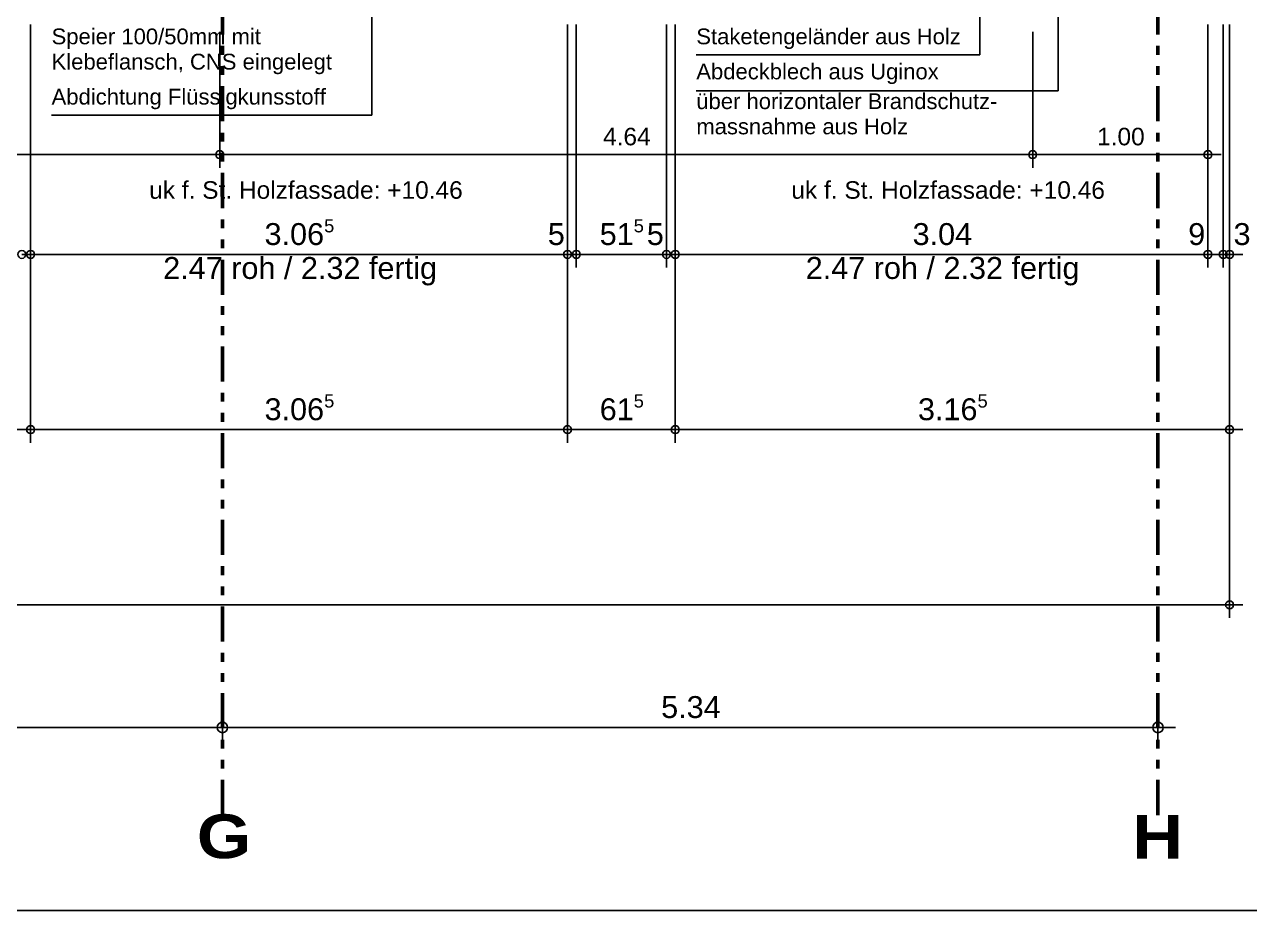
# Model space of a CAD drawing. Header units: centimetres. Extents: x 0.3 to 84.3, y 0.3 to 59.7.
# Drawn here: x 50.25 to 64.23, y 0.3 to 10.42 of the extents above; entities that cross this region are included whole.
import ezdxf

# ---------------------------------------------------------------- set-up
doc = ezdxf.new("R2010")
doc.units = ezdxf.units.CM
for name, pattern in [('AUSGEZOGEN', [0]), ('LINIE_23', [0.79, 0.4, -0.13, 0, -0.13, 0, -0.13]), ('RAND', [44.45, 12.7, -6.35, 12.7, -6.35, 0, -6.35])]:
    doc.linetypes.add(name, pattern=pattern)
for name, color, linetype, lineweight in [('Bauachsen grob', 7, 'RAND', 25), ('Detailmasse', 7, 'AUSGEZOGEN', 25), ('Plankopf', 7, 'AUSGEZOGEN', 25), ('Text Koten', 7, 'AUSGEZOGEN', 50), ('Text Werkplan Ausfuehrung', 7, 'AUSGEZOGEN', 50), ('Vorprojektmasse', 7, 'AUSGEZOGEN', 25), ('Werkplan- Ausfuehrungsmasse', 7, 'AUSGEZOGEN', 25)]:
    doc.layers.add(name, color=color, linetype=linetype, lineweight=lineweight)
doc.styles.add('ARIAL', font='ARIAL.TTF')
doc.styles.add('Arial Black', font='Arial Black')

msp = doc.modelspace()

# ---------------------------------------------------------------- linework, layer by layer
at = {"layer": 'Bauachsen grob', "color": 32, "linetype": 'LINIE_23', "lineweight": 50, "true_color": 0xc36e14}
for p, q in [((52.506, 1.39), (52.506, 58.1)), ((63.186, 1.39), (63.186, 58.1))]:
    msp.add_line(p, q, dxfattribs=at)
at = {"layer": 'Detailmasse', "color": 240, "linetype": 'AUSGEZOGEN', "lineweight": 25}
for p, q in [((63.756, 8.93), (63.756, 10.33)), ((52.476, 8.93), (52.476, 9.08)), ((61.756, 8.93), (61.756, 9.08)), ((63.756, 8.93), (63.756, 9.08)), ((43.196, 8.93), (52.476, 8.93)), ((52.476, 8.93), (52.476, 8.78)), ((52.476, 8.93), (61.756, 8.93)), ((61.756, 8.93), (61.756, 8.78)), ((61.756, 8.93), (63.756, 8.93)), ((63.756, 8.93), (63.756, 8.78)), ((63.756, 8.93), (63.906, 8.93))]:
    msp.add_line(p, q, dxfattribs=at)
for points in [[(52.476, 8.93), (52.476, 9), (52.476, 9), (52.476, 9), (52.476, 9), (52.476, 10.33)], [(61.756, 8.93), (61.756, 9), (61.756, 9), (61.756, 10.33)]]:
    msp.add_lwpolyline(points, dxfattribs=at)
for centre in [(52.476, 8.93), (61.756, 8.93), (63.756, 8.93)]:
    msp.add_circle(centre, 0.045, dxfattribs=at)
at = {"layer": 'Plankopf', "color": 7, "linetype": 'AUSGEZOGEN', "lineweight": 25}
msp.add_line((0.3, 0.3), (84.3, 0.3), dxfattribs=at)
at = {"layer": 'Text Werkplan Ausfuehrung', "color": 7, "linetype": 'AUSGEZOGEN', "lineweight": 25}
for p, q in [((61.152, 10.069), (61.152, 11.375)), ((62.046, 9.659), (62.046, 11.016)), ((57.916, 10.069), (61.152, 10.069)), ((57.916, 9.659), (62.046, 9.659))]:
    msp.add_line(p, q, dxfattribs=at)
at = {"layer": 'Text Werkplan Ausfuehrung', "color": 11, "linetype": 'AUSGEZOGEN', "lineweight": 25, "true_color": 0xff8c8c}
for p, q in [((54.212, 9.381), (54.212, 11.19)), ((50.556, 9.381), (54.212, 9.381))]:
    msp.add_line(p, q, dxfattribs=at)
at = {"layer": 'Vorprojektmasse', "color": 32, "linetype": 'AUSGEZOGEN', "lineweight": 25, "true_color": 0xc36e14}
for p, q in [((52.506, 2.39), (52.506, 2.59)), ((63.186, 2.39), (63.186, 2.59)), ((43.166, 2.39), (52.506, 2.39)), ((52.506, 2.39), (52.506, 2.19)), ((52.506, 2.39), (63.186, 2.39)), ((63.186, 2.39), (63.186, 2.19)), ((63.186, 2.39), (63.386, 2.39))]:
    msp.add_line(p, q, dxfattribs=at)
for centre in [(52.506, 2.39), (63.186, 2.39)]:
    msp.add_circle(centre, 0.06, dxfattribs=at)
at = {"layer": 'Werkplan- Ausfuehrungsmasse', "color": 7, "linetype": 'AUSGEZOGEN', "lineweight": 25}
for p, q in [((50.316, 7.79), (50.316, 7.94)), ((56.446, 7.79), (56.446, 7.94)), ((56.546, 7.79), (56.546, 7.94)), ((57.576, 7.79), (57.576, 7.94)), ((57.676, 7.79), (57.676, 7.94)), ((63.756, 7.79), (63.756, 7.94)), ((63.932, 7.79), (63.932, 7.94)), ((64.004, 7.79), (64.004, 7.94)), ((50.216, 7.79), (50.316, 7.79)), ((50.316, 7.79), (50.316, 7.64)), ((50.316, 7.79), (56.446, 7.79)), ((56.446, 7.79), (56.446, 7.64)), ((56.446, 7.79), (56.546, 7.79)), ((56.546, 7.79), (56.546, 7.64)), ((56.546, 7.79), (57.576, 7.79)), ((57.576, 7.79), (57.576, 7.64)), ((57.576, 7.79), (57.676, 7.79)), ((57.676, 7.79), (57.676, 7.64)), ((57.676, 7.79), (63.756, 7.79)), ((63.756, 7.79), (63.756, 7.64)), ((63.756, 7.79), (63.932, 7.79)), ((63.932, 7.79), (63.932, 7.64)), ((63.932, 7.79), (64.004, 7.79)), ((64.004, 7.79), (64.004, 7.64)), ((64.004, 7.79), (64.154, 7.79)), ((64.004, 5.79), (64.004, 7.79)), ((50.316, 5.79), (50.316, 5.94)), ((56.446, 5.79), (56.446, 5.94)), ((57.676, 5.79), (57.676, 5.94)), ((64.004, 5.79), (64.004, 5.94)), ((45.356, 5.79), (50.316, 5.79)), ((50.316, 5.79), (50.316, 5.64)), ((50.316, 5.79), (56.446, 5.79)), ((56.446, 5.79), (56.446, 5.64)), ((56.446, 5.79), (57.676, 5.79)), ((57.676, 5.79), (57.676, 5.64)), ((57.676, 5.79), (64.004, 5.79)), ((64.004, 5.79), (64.004, 5.64)), ((64.004, 5.79), (64.154, 5.79)), ((64.004, 3.79), (64.004, 5.79)), ((64.004, 3.79), (64.004, 3.94)), ((64.004, 3.79), (64.004, 3.64)), ((64.004, 3.79), (64.154, 3.79))]:
    msp.add_line(p, q, dxfattribs=at)
for points in [[(50.316, 7.79), (50.316, 7.856), (50.316, 7.856), (50.316, 7.856), (50.316, 7.856), (50.316, 7.857), (50.316, 7.857), (50.316, 7.858), (50.316, 7.858), (50.316, 7.867), (50.316, 7.867), (50.316, 7.867), (50.316, 7.867), (50.316, 7.867), (50.316, 7.867), (50.316, 10.414)], [(56.446, 7.79), (56.446, 7.853), (56.446, 7.853), (56.446, 7.854), (56.446, 7.854), (56.446, 7.856), (56.446, 7.856), (56.446, 7.867), (56.446, 7.867), (56.446, 7.867), (56.446, 7.867), (56.446, 10.414)], [(56.546, 7.79), (56.546, 7.853), (56.546, 7.853), (56.546, 7.854), (56.546, 7.854), (56.546, 7.855), (56.546, 7.855), (56.546, 7.867), (56.546, 7.867), (56.546, 7.867), (56.546, 7.867), (56.546, 10.414)], [(57.576, 7.79), (57.576, 7.854), (57.576, 7.854), (57.576, 7.855), (57.576, 7.855), (57.576, 7.867), (57.576, 7.867), (57.576, 10.414)], [(57.676, 7.79), (57.676, 7.854), (57.676, 7.854), (57.676, 7.855), (57.676, 7.855), (57.676, 7.867), (57.676, 7.867), (57.676, 10.414)], [(63.756, 7.79), (63.756, 7.867), (63.756, 7.867), (63.756, 10.414)], [(63.932, 7.79), (63.932, 7.867), (63.932, 7.867), (63.932, 10.414)], [(64.004, 7.79), (64.004, 7.867), (64.004, 7.867), (64.004, 10.414)], [(50.316, 5.79), (50.316, 5.867), (50.316, 5.867), (50.316, 5.867), (50.316, 5.867), (50.316, 5.867), (50.316, 5.867), (50.316, 9.014)], [(56.446, 5.79), (56.446, 5.867), (56.446, 5.867), (56.446, 5.867), (56.446, 5.867), (56.446, 9.014)], [(57.676, 5.79), (57.676, 5.867), (57.676, 5.867), (57.676, 9.014)], [(31.668, 3.79), (46.214, 3.79), (46.214, 3.79), (64.004, 3.79)]]:
    msp.add_lwpolyline(points, dxfattribs=at)
for centre in [(50.216, 7.79), (50.316, 7.79), (56.446, 7.79), (56.546, 7.79), (57.576, 7.79), (57.676, 7.79), (63.756, 7.79), (63.932, 7.79), (64.004, 7.79), (50.316, 5.79), (56.446, 5.79), (57.676, 5.79), (64.004, 5.79), (64.004, 3.79)]:
    msp.add_circle(centre, 0.045, dxfattribs=at)

# ---------------------------------------------------------------- texts
at = {"layer": 'Bauachsen grob', "color": 32, "linetype": 'AUSGEZOGEN', "lineweight": 100, "true_color": 0xc36e14, "char_height": 0.5, "width": 0.25, "attachment_point": 7, "style": 'Arial Black'}
for s, insert in [('G', (52.214, 0.89)), ('H', (62.894, 0.89))]:
    msp.add_mtext(s, dxfattribs=dict(at, insert=insert))
at = {"layer": 'Detailmasse', "color": 240, "linetype": 'AUSGEZOGEN', "lineweight": 35, "char_height": 0.2, "width": 0.1, "attachment_point": 7, "style": 'ARIAL'}
for s, insert in [('4.64', (56.851, 9.033)), ('1.00', (62.491, 9.033))]:
    msp.add_mtext(s, dxfattribs=dict(at, insert=insert))
at = {"layer": 'Text Koten', "color": 7, "linetype": 'AUSGEZOGEN', "lineweight": 35, "char_height": 0.2, "width": 0.1, "attachment_point": 7, "style": 'ARIAL'}
for insert in [(51.67, 8.423), (59.001, 8.423)]:
    msp.add_mtext('uk\\~f.\\~St.\\~Holzfassade:\\~+10.46', dxfattribs=dict(at, insert=insert))
at = {"layer": 'Text Werkplan Ausfuehrung', "color": 240, "linetype": 'AUSGEZOGEN', "lineweight": 35, "char_height": 0.18, "width": 0.09, "attachment_point": 7, "style": 'ARIAL'}
for s, insert in [('Speier\\~100/50mm\\~mit', (50.556, 10.135)), ('Klebeflansch,\\~CNS\\~eingelegt', (50.556, 9.847))]:
    msp.add_mtext(s, dxfattribs=dict(at, insert=insert))
at = {"layer": 'Text Werkplan Ausfuehrung', "color": 7, "linetype": 'AUSGEZOGEN', "lineweight": 35, "char_height": 0.18, "width": 0.09, "attachment_point": 7, "style": 'ARIAL'}
for s, insert in [('Staketengeländer\\~aus\\~Holz', (57.916, 10.135)), ('Abdeckblech\\~aus\\~Uginox', (57.916, 9.735)), ('über\\~horizontaler\\~Brandschutz-', (57.916, 9.447)), ('massnahme\\~aus\\~Holz', (57.916, 9.159))]:
    msp.add_mtext(s, dxfattribs=dict(at, insert=insert))
at = {"layer": 'Text Werkplan Ausfuehrung', "color": 11, "linetype": 'AUSGEZOGEN', "lineweight": 35, "true_color": 0xff8c8c, "insert": (50.556, 9.447), "char_height": 0.18, "width": 0.09, "attachment_point": 7, "style": 'ARIAL'}
msp.add_mtext('Abdichtung\\~Flüssigkunsstoff', dxfattribs=at)
at = {"layer": 'Vorprojektmasse', "color": 32, "linetype": 'AUSGEZOGEN', "lineweight": 50, "true_color": 0xc36e14, "insert": (57.515, 2.494), "char_height": 0.25, "width": 0.125, "attachment_point": 7, "style": 'ARIAL'}
msp.add_mtext('5.34', dxfattribs=at)
at = {"layer": 'Werkplan- Ausfuehrungsmasse', "color": 7, "linetype": 'AUSGEZOGEN', "lineweight": 50, "attachment_point": 7, "style": 'ARIAL'}
for s, insert, char_height, width in [('3.06', (52.987, 7.894), 0.25, 0.125), ('5', (53.667, 8.04), 0.15, 0.075), ('5', (56.221, 7.894), 0.25, 0.125), ('51', (56.813, 7.894), 0.25, 0.125), ('5', (57.201, 8.04), 0.15, 0.075), ('5', (57.351, 7.894), 0.25, 0.125), ('3.04', (60.385, 7.894), 0.25, 0.125), ('9', (63.532, 7.894), 0.25, 0.125), ('3', (64.049, 7.894), 0.25, 0.125), ('2.47\\~roh\\~/\\~2.32\\~fertig', (51.83, 7.435), 0.25, 0.125), ('2.47\\~roh\\~/\\~2.32\\~fertig', (59.165, 7.435), 0.25, 0.125), ('5', (53.667, 6.04), 0.15, 0.075), ('5', (57.201, 6.04), 0.15, 0.075), ('5', (61.126, 6.04), 0.15, 0.075), ('3.06', (52.987, 5.894), 0.25, 0.125), ('61', (56.813, 5.894), 0.25, 0.125), ('3.16', (60.446, 5.894), 0.25, 0.125)]:
    msp.add_mtext(s, dxfattribs=dict(at, insert=insert, char_height=char_height, width=width))

doc.saveas('drawing.dxf')
